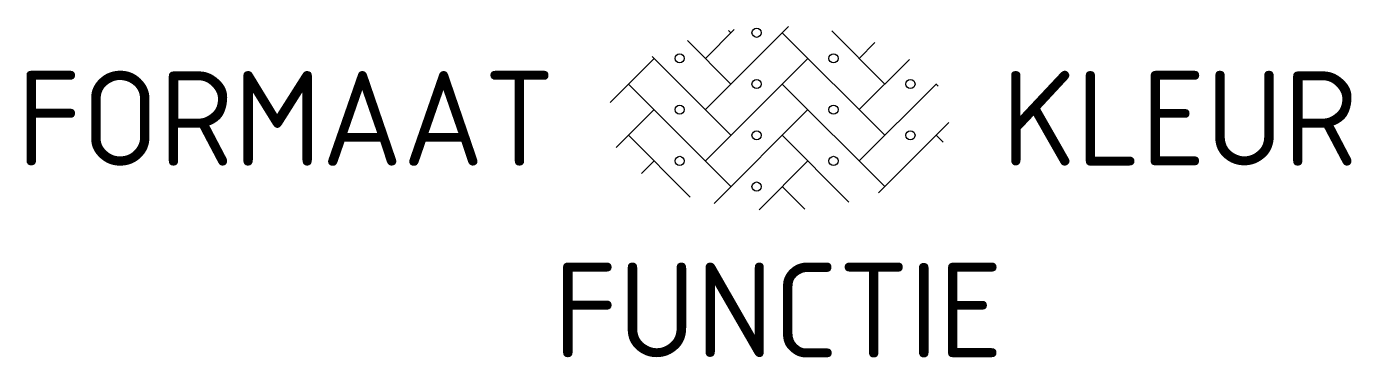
# Model space of a CAD drawing. Header units: metres. Extents: x -14.3 to 10.9, y -4.5 to 1.7.
import ezdxf
from ezdxf.enums import TextEntityAlignment as Align

# ---------------------------------------------------------------- set-up
doc = ezdxf.new("R2010")
doc.units = ezdxf.units.M
doc.styles.add('NLCS-ISO', font='NLCS-ISO.ttf')

msp = doc.modelspace()

# ---------------------------------------------------------------- linework, layer by layer
for p, q in [((-1.387, 0.165), (0.195, 1.747)), ((-1.387, 1.141), (-0.837, 1.691)), ((-0.945, 1.674), (-0.899, 1.629)), ((0.077, 1.629), (2.028, -0.323)), ((1.02, 1.662), (2.028, 0.653)), ((-1.728, 1.482), (-0.899, 0.653)), ((1.54, 1.141), (1.842, 1.442)), ((-3.201, 0.303), (-2.363, 1.141)), ((-2.401, 1.179), (-0.899, -0.323)), ((-1.387, -0.811), (0.565, 1.141)), ((1.54, 0.165), (2.496, 1.121)), ((-2.851, 0.653), (-0.899, -1.299)), ((0.077, 0.653), (2.028, -1.299)), ((1.54, -0.811), (3.011, 0.659)), ((3.004, 0.653), (3.044, 0.613)), ((-3.082, -0.555), (-2.363, 0.165)), ((-1.222, -1.622), (0.565, 0.165)), ((1.912, -1.415), (3.247, -0.08)), ((-2.851, -0.323), (-1.673, -1.5)), ((0.077, -0.323), (1.347, -1.593)), ((3.004, -0.323), (3.138, -0.456)), ((-2.601, -1.049), (-2.363, -0.811)), ((-0.364, -1.739), (0.565, -0.811)), ((0.077, -1.299), (0.507, -1.729))]:
    msp.add_line(p, q)
for centre in [(-0.411, 1.629), (-1.875, 1.141), (1.052, 1.141), (1.052, 1.141), (-0.411, 0.653), (2.516, 0.653), (-1.875, 0.165), (1.052, 0.165), (-0.411, -0.323), (2.516, -0.323), (-1.875, -0.811), (1.052, -0.811), (-0.411, -1.299)]:
    msp.add_circle(centre, 0.0881)

# ---------------------------------------------------------------- texts
at = {"style": 'NLCS-ISO'}
msp.add_attdef('FORMAAT', text='DF', height=1.8, dxfattribs=at).set_placement((-4.25, 0), align=Align.MIDDLE_RIGHT)
msp.add_attdef('KLEUR', text='RD', height=1.8, dxfattribs=at).set_placement((4.25, 0), align=Align.MIDDLE_LEFT)
at = {"style": 'NLCS-ISO', "flags": 1}
msp.add_attdef('FUNCTIE', text='', height=1.8, dxfattribs=at).set_placement((0, -2.75), align=Align.TOP_CENTER)

doc.saveas('drawing.dxf')
